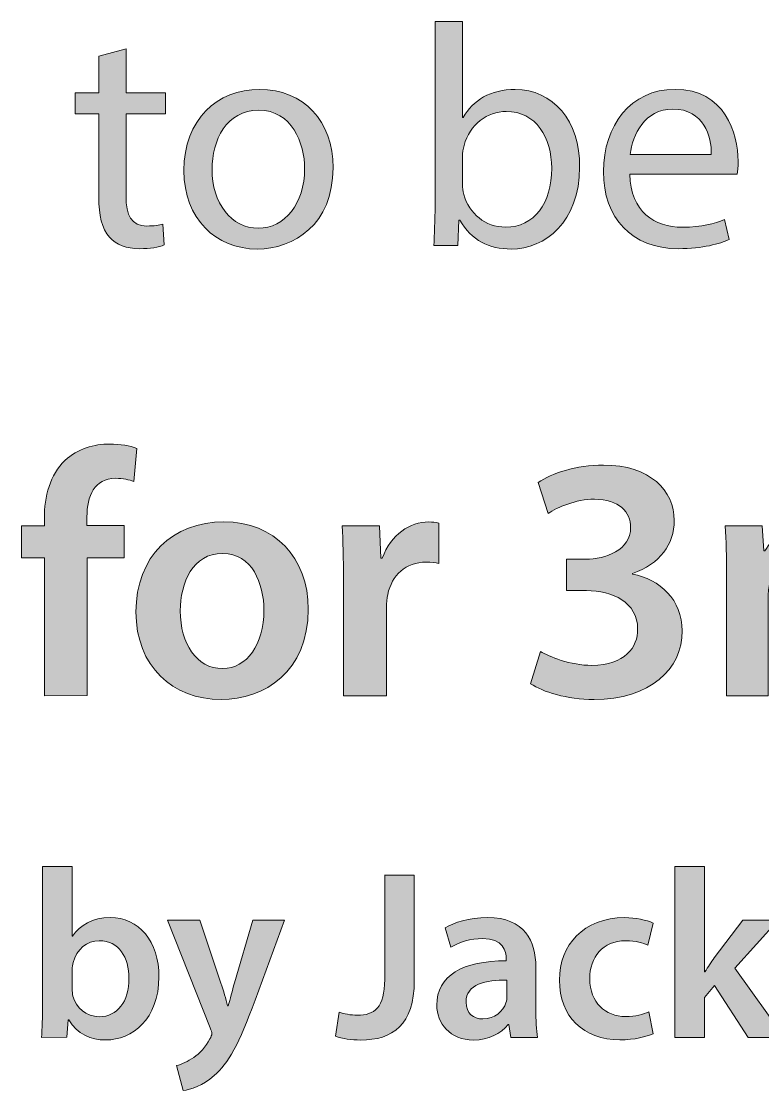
# Model space of a CAD drawing. Header units: inches. Extents: x 589 to 2016, y -1839 to -951.
# Drawn here: x 1221.35 to 1232.54, y -1617.85 to -1601.73 of the extents above; entities that cross this region are included whole.
import ezdxf

# ---------------------------------------------------------------- set-up
doc = ezdxf.new("R2010")
doc.units = ezdxf.units.IN
doc.header["$MEASUREMENT"] = 0
doc.layers.add('Layer 1', color=7, linetype='Continuous')

# ---------------------------------------------------------------- blocks, each defined once
blk = doc.blocks.new('block 73')
at = {"layer": 'Layer 1', "true_color": 0x010101}
h = blk.add_hatch(color=18, dxfattribs=at)
h.dxf.hatch_style = 2
edge = h.paths.add_edge_path()
edge.add_spline(control_points=[(1227.575, -1605.109), (1227.583, -1604.952), (1227.594, -1604.719), (1227.594, -1604.513), (1227.594, -1604.513), (1227.594, -1601.728), (1227.594, -1601.728), (1227.594, -1601.728), (1228.008, -1601.728), (1228.008, -1601.728), (1228.008, -1601.728), (1228.008, -1603.177), (1228.008, -1603.177), (1228.008, -1603.177), (1228.018, -1603.177), (1228.018, -1603.177), (1228.165, -1602.919), (1228.432, -1602.753), (1228.803, -1602.753), (1229.374, -1602.753), (1229.781, -1603.229), (1229.774, -1603.928), (1229.774, -1604.752), (1229.255, -1605.161), (1228.741, -1605.161), (1228.409, -1605.161), (1228.142, -1605.032), (1227.969, -1604.727), (1227.969, -1604.727), (1227.955, -1604.727), (1227.955, -1604.727), (1227.955, -1604.727), (1227.935, -1605.108), (1227.935, -1605.108), (1227.935, -1605.108), (1227.575, -1605.109), (1227.575, -1605.109), (1227.575, -1605.109), (1227.575, -1605.109), (1227.575, -1605.109)], knot_values=[0, 0, 0, 0, 1, 1, 1, 2, 2, 2, 3, 3, 3, 4, 4, 4, 5, 5, 5, 6, 6, 6, 7, 7, 7, 8, 8, 8, 9, 9, 9, 10, 10, 10, 11, 11, 11, 12, 12, 12, 13, 13, 13, 13], degree=3, periodic=1)
edge = h.paths.add_edge_path()
edge.add_spline(control_points=[(1228.007, -1604.185), (1228.007, -1604.237), (1228.017, -1604.289), (1228.028, -1604.338), (1228.108, -1604.628), (1228.351, -1604.83), (1228.655, -1604.83), (1229.092, -1604.83), (1229.354, -1604.472), (1229.354, -1603.943), (1229.354, -1603.48), (1229.116, -1603.086), (1228.668, -1603.086), (1228.383, -1603.086), (1228.117, -1603.282), (1228.031, -1603.6), (1228.021, -1603.649), (1228.007, -1603.705), (1228.007, -1603.77), (1228.007, -1603.77), (1228.007, -1604.185), (1228.007, -1604.185), (1228.007, -1604.185), (1228.007, -1604.185), (1228.007, -1604.185)], knot_values=[0, 0, 0, 0, 1, 1, 1, 2, 2, 2, 3, 3, 3, 4, 4, 4, 5, 5, 5, 6, 6, 6, 7, 7, 7, 8, 8, 8, 8], degree=3, periodic=1)
h = blk.add_hatch(color=18, dxfattribs=at)
h.dxf.hatch_style = 2
edge = h.paths.add_edge_path()
edge.add_spline(control_points=[(1222.931, -1602.142), (1222.931, -1602.142), (1222.931, -1602.804), (1222.931, -1602.804), (1222.931, -1602.804), (1223.529, -1602.804), (1223.529, -1602.804), (1223.529, -1602.804), (1223.529, -1603.123), (1223.529, -1603.123), (1223.529, -1603.123), (1222.931, -1603.123), (1222.931, -1603.123), (1222.931, -1603.123), (1222.931, -1604.365), (1222.931, -1604.365), (1222.931, -1604.652), (1223.011, -1604.814), (1223.245, -1604.814), (1223.355, -1604.814), (1223.435, -1604.799), (1223.488, -1604.785), (1223.488, -1604.785), (1223.507, -1605.1), (1223.507, -1605.1), (1223.426, -1605.134), (1223.297, -1605.156), (1223.136, -1605.156), (1222.939, -1605.156), (1222.783, -1605.094), (1222.683, -1604.98), (1222.564, -1604.856), (1222.521, -1604.652), (1222.521, -1604.381), (1222.521, -1604.381), (1222.521, -1603.124), (1222.521, -1603.124), (1222.521, -1603.124), (1222.164, -1603.124), (1222.164, -1603.124), (1222.164, -1603.124), (1222.164, -1602.805), (1222.164, -1602.805), (1222.164, -1602.805), (1222.521, -1602.805), (1222.521, -1602.805), (1222.521, -1602.805), (1222.521, -1602.254), (1222.521, -1602.254), (1222.521, -1602.254), (1222.931, -1602.142), (1222.931, -1602.142)], knot_values=[0, 0, 0, 0, 1, 1, 1, 2, 2, 2, 3, 3, 3, 4, 4, 4, 5, 5, 5, 6, 6, 6, 7, 7, 7, 8, 8, 8, 9, 9, 9, 10, 10, 10, 11, 11, 11, 12, 12, 12, 13, 13, 13, 14, 14, 14, 15, 15, 15, 16, 16, 16, 17, 17, 17, 17], degree=3, periodic=1)
h = blk.add_hatch(color=18, dxfattribs=at)
h.dxf.hatch_style = 2
edge = h.paths.add_edge_path()
edge.add_spline(control_points=[(1226.055, -1603.937), (1226.055, -1604.789), (1225.465, -1605.161), (1224.909, -1605.161), (1224.285, -1605.161), (1223.805, -1604.704), (1223.805, -1603.977), (1223.805, -1603.205), (1224.309, -1602.754), (1224.946, -1602.754), (1225.609, -1602.754), (1226.055, -1603.233), (1226.055, -1603.937)], knot_values=[0, 0, 0, 0, 1, 1, 1, 2, 2, 2, 3, 3, 3, 4, 4, 4, 4], degree=3, periodic=1)
edge = h.paths.add_edge_path()
edge.add_spline(control_points=[(1224.229, -1603.961), (1224.229, -1604.466), (1224.519, -1604.847), (1224.928, -1604.847), (1225.328, -1604.847), (1225.626, -1604.472), (1225.626, -1603.952), (1225.626, -1603.563), (1225.431, -1603.067), (1224.936, -1603.067), (1224.444, -1603.067), (1224.229, -1603.523), (1224.229, -1603.961)], knot_values=[0, 0, 0, 0, 1, 1, 1, 2, 2, 2, 3, 3, 3, 4, 4, 4, 4], degree=3, periodic=1)
h = blk.add_hatch(color=18, dxfattribs=at)
h.dxf.hatch_style = 2
edge = h.paths.add_edge_path()
edge.add_spline(control_points=[(1230.534, -1604.033), (1230.543, -1604.599), (1230.906, -1604.832), (1231.324, -1604.832), (1231.625, -1604.832), (1231.804, -1604.781), (1231.962, -1604.714), (1231.962, -1604.714), (1232.033, -1605.015), (1232.033, -1605.015), (1231.886, -1605.081), (1231.634, -1605.156), (1231.267, -1605.156), (1230.558, -1605.156), (1230.134, -1604.691), (1230.134, -1603.994), (1230.134, -1603.3), (1230.543, -1602.753), (1231.215, -1602.753), (1231.967, -1602.753), (1232.166, -1603.414), (1232.166, -1603.838), (1232.166, -1603.923), (1232.158, -1603.99), (1232.152, -1604.033), (1232.152, -1604.033), (1230.534, -1604.033), (1230.534, -1604.033), (1230.534, -1604.033), (1230.534, -1604.033), (1230.534, -1604.033)], knot_values=[0, 0, 0, 0, 1, 1, 1, 2, 2, 2, 3, 3, 3, 4, 4, 4, 5, 5, 5, 6, 6, 6, 7, 7, 7, 8, 8, 8, 9, 9, 9, 10, 10, 10, 10], degree=3, periodic=1)
edge = h.paths.add_edge_path()
edge.add_spline(control_points=[(1231.761, -1603.733), (1231.768, -1603.466), (1231.651, -1603.051), (1231.181, -1603.051), (1230.758, -1603.051), (1230.571, -1603.442), (1230.539, -1603.733), (1230.539, -1603.733), (1231.761, -1603.733), (1231.761, -1603.733)], knot_values=[0, 0, 0, 0, 1, 1, 1, 2, 2, 2, 3, 3, 3, 3], degree=3, periodic=1)
at = {"layer": 'Layer 1', "lineweight": 0}
for points, knots in [([(1227.575, -1605.109), (1227.583, -1604.952), (1227.594, -1604.719), (1227.594, -1604.513), (1227.594, -1604.513), (1227.594, -1601.728), (1227.594, -1601.728), (1227.594, -1601.728), (1228.008, -1601.728), (1228.008, -1601.728), (1228.008, -1601.728), (1228.008, -1603.177), (1228.008, -1603.177), (1228.008, -1603.177), (1228.018, -1603.177), (1228.018, -1603.177), (1228.165, -1602.919), (1228.432, -1602.753), (1228.803, -1602.753), (1229.374, -1602.753), (1229.781, -1603.229), (1229.774, -1603.928), (1229.774, -1604.752), (1229.255, -1605.161), (1228.741, -1605.161), (1228.409, -1605.161), (1228.142, -1605.032), (1227.969, -1604.727), (1227.969, -1604.727), (1227.955, -1604.727), (1227.955, -1604.727), (1227.955, -1604.727), (1227.935, -1605.108), (1227.935, -1605.108), (1227.935, -1605.108), (1227.575, -1605.109), (1227.575, -1605.109), (1227.575, -1605.109), (1227.575, -1605.109), (1227.575, -1605.109)], [0, 0, 0, 0, 1, 1, 1, 2, 2, 2, 3, 3, 3, 4, 4, 4, 5, 5, 5, 6, 6, 6, 7, 7, 7, 8, 8, 8, 9, 9, 9, 10, 10, 10, 11, 11, 11, 12, 12, 12, 13, 13, 13, 13]), ([(1222.931, -1602.142), (1222.931, -1602.142), (1222.931, -1602.804), (1222.931, -1602.804), (1222.931, -1602.804), (1223.529, -1602.804), (1223.529, -1602.804), (1223.529, -1602.804), (1223.529, -1603.123), (1223.529, -1603.123), (1223.529, -1603.123), (1222.931, -1603.123), (1222.931, -1603.123), (1222.931, -1603.123), (1222.931, -1604.365), (1222.931, -1604.365), (1222.931, -1604.652), (1223.011, -1604.814), (1223.245, -1604.814), (1223.355, -1604.814), (1223.435, -1604.799), (1223.488, -1604.785), (1223.488, -1604.785), (1223.507, -1605.1), (1223.507, -1605.1), (1223.426, -1605.134), (1223.297, -1605.156), (1223.136, -1605.156), (1222.939, -1605.156), (1222.783, -1605.094), (1222.683, -1604.98), (1222.564, -1604.856), (1222.521, -1604.652), (1222.521, -1604.381), (1222.521, -1604.381), (1222.521, -1603.124), (1222.521, -1603.124), (1222.521, -1603.124), (1222.164, -1603.124), (1222.164, -1603.124), (1222.164, -1603.124), (1222.164, -1602.805), (1222.164, -1602.805), (1222.164, -1602.805), (1222.521, -1602.805), (1222.521, -1602.805), (1222.521, -1602.805), (1222.521, -1602.254), (1222.521, -1602.254), (1222.521, -1602.254), (1222.931, -1602.142), (1222.931, -1602.142)], [0, 0, 0, 0, 1, 1, 1, 2, 2, 2, 3, 3, 3, 4, 4, 4, 5, 5, 5, 6, 6, 6, 7, 7, 7, 8, 8, 8, 9, 9, 9, 10, 10, 10, 11, 11, 11, 12, 12, 12, 13, 13, 13, 14, 14, 14, 15, 15, 15, 16, 16, 16, 17, 17, 17, 17]), ([(1226.055, -1603.937), (1226.055, -1604.789), (1225.465, -1605.161), (1224.909, -1605.161), (1224.285, -1605.161), (1223.805, -1604.704), (1223.805, -1603.977), (1223.805, -1603.205), (1224.309, -1602.754), (1224.946, -1602.754), (1225.609, -1602.754), (1226.055, -1603.233), (1226.055, -1603.937)], [0, 0, 0, 0, 1, 1, 1, 2, 2, 2, 3, 3, 3, 4, 4, 4, 4]), ([(1230.534, -1604.033), (1230.543, -1604.599), (1230.906, -1604.832), (1231.324, -1604.832), (1231.625, -1604.832), (1231.804, -1604.781), (1231.962, -1604.714), (1231.962, -1604.714), (1232.033, -1605.015), (1232.033, -1605.015), (1231.886, -1605.081), (1231.634, -1605.156), (1231.267, -1605.156), (1230.558, -1605.156), (1230.134, -1604.691), (1230.134, -1603.994), (1230.134, -1603.3), (1230.543, -1602.753), (1231.215, -1602.753), (1231.967, -1602.753), (1232.166, -1603.414), (1232.166, -1603.838), (1232.166, -1603.923), (1232.158, -1603.99), (1232.152, -1604.033), (1232.152, -1604.033), (1230.534, -1604.033), (1230.534, -1604.033), (1230.534, -1604.033), (1230.534, -1604.033), (1230.534, -1604.033)], [0, 0, 0, 0, 1, 1, 1, 2, 2, 2, 3, 3, 3, 4, 4, 4, 5, 5, 5, 6, 6, 6, 7, 7, 7, 8, 8, 8, 9, 9, 9, 10, 10, 10, 10]), ([(1224.229, -1603.961), (1224.229, -1604.466), (1224.519, -1604.847), (1224.928, -1604.847), (1225.328, -1604.847), (1225.626, -1604.472), (1225.626, -1603.952), (1225.626, -1603.563), (1225.431, -1603.067), (1224.936, -1603.067), (1224.444, -1603.067), (1224.229, -1603.523), (1224.229, -1603.961)], [0, 0, 0, 0, 1, 1, 1, 2, 2, 2, 3, 3, 3, 4, 4, 4, 4]), ([(1228.007, -1604.185), (1228.007, -1604.237), (1228.017, -1604.289), (1228.028, -1604.338), (1228.108, -1604.628), (1228.351, -1604.83), (1228.655, -1604.83), (1229.092, -1604.83), (1229.354, -1604.472), (1229.354, -1603.943), (1229.354, -1603.48), (1229.116, -1603.086), (1228.668, -1603.086), (1228.383, -1603.086), (1228.117, -1603.282), (1228.031, -1603.6), (1228.021, -1603.649), (1228.007, -1603.705), (1228.007, -1603.77), (1228.007, -1603.77), (1228.007, -1604.185), (1228.007, -1604.185), (1228.007, -1604.185), (1228.007, -1604.185), (1228.007, -1604.185)], [0, 0, 0, 0, 1, 1, 1, 2, 2, 2, 3, 3, 3, 4, 4, 4, 5, 5, 5, 6, 6, 6, 7, 7, 7, 8, 8, 8, 8]), ([(1231.761, -1603.733), (1231.768, -1603.466), (1231.651, -1603.051), (1231.181, -1603.051), (1230.758, -1603.051), (1230.571, -1603.442), (1230.539, -1603.733), (1230.539, -1603.733), (1231.761, -1603.733), (1231.761, -1603.733)], [0, 0, 0, 0, 1, 1, 1, 2, 2, 2, 3, 3, 3, 3])]:
    blk.add_open_spline(points, degree=3, knots=knots, dxfattribs=at)
blk = doc.blocks.new('block 74')
at = {"layer": 'Layer 1', "true_color": 0x010101}
h = blk.add_hatch(color=18, dxfattribs=at)
h.dxf.hatch_style = 2
edge = h.paths.add_edge_path()
edge.add_spline(control_points=[(1221.699, -1611.897), (1221.699, -1611.897), (1221.699, -1609.817), (1221.699, -1609.817), (1221.699, -1609.817), (1221.352, -1609.817), (1221.352, -1609.817), (1221.352, -1609.817), (1221.352, -1609.333), (1221.352, -1609.333), (1221.352, -1609.333), (1221.699, -1609.333), (1221.699, -1609.333), (1221.699, -1609.333), (1221.699, -1609.223), (1221.699, -1609.223), (1221.699, -1608.892), (1221.788, -1608.561), (1222.01, -1608.349), (1222.199, -1608.17), (1222.457, -1608.102), (1222.679, -1608.102), (1222.851, -1608.102), (1222.989, -1608.128), (1223.094, -1608.166), (1223.094, -1608.166), (1223.047, -1608.665), (1223.047, -1608.665), (1222.978, -1608.639), (1222.889, -1608.618), (1222.773, -1608.618), (1222.453, -1608.618), (1222.342, -1608.886), (1222.342, -1609.201), (1222.342, -1609.201), (1222.342, -1609.332), (1222.342, -1609.332), (1222.342, -1609.332), (1222.905, -1609.332), (1222.905, -1609.332), (1222.905, -1609.332), (1222.905, -1609.817), (1222.905, -1609.817), (1222.905, -1609.817), (1222.347, -1609.817), (1222.347, -1609.817), (1222.347, -1609.817), (1222.347, -1611.895), (1222.347, -1611.895), (1222.347, -1611.895), (1221.699, -1611.897), (1221.699, -1611.897), (1221.699, -1611.897), (1221.699, -1611.897), (1221.699, -1611.897)], knot_values=[0, 0, 0, 0, 1, 1, 1, 2, 2, 2, 3, 3, 3, 4, 4, 4, 5, 5, 5, 6, 6, 6, 7, 7, 7, 8, 8, 8, 9, 9, 9, 10, 10, 10, 11, 11, 11, 12, 12, 12, 13, 13, 13, 14, 14, 14, 15, 15, 15, 16, 16, 16, 17, 17, 17, 18, 18, 18, 18], degree=3, periodic=1)
h = blk.add_hatch(color=18, dxfattribs=at)
h.dxf.hatch_style = 2
edge = h.paths.add_edge_path()
edge.add_spline(control_points=[(1229.183, -1611.227), (1229.314, -1611.308), (1229.635, -1611.439), (1229.961, -1611.439), (1230.456, -1611.439), (1230.656, -1611.16), (1230.65, -1610.891), (1230.65, -1610.486), (1230.272, -1610.311), (1229.877, -1610.311), (1229.877, -1610.311), (1229.577, -1610.311), (1229.577, -1610.311), (1229.577, -1610.311), (1229.577, -1609.838), (1229.577, -1609.838), (1229.577, -1609.838), (1229.866, -1609.838), (1229.866, -1609.838), (1230.166, -1609.838), (1230.545, -1609.7), (1230.545, -1609.36), (1230.545, -1609.129), (1230.371, -1608.933), (1229.997, -1608.933), (1229.718, -1608.933), (1229.44, -1609.055), (1229.298, -1609.149), (1229.298, -1609.149), (1229.151, -1608.681), (1229.151, -1608.681), (1229.346, -1608.544), (1229.724, -1608.418), (1230.135, -1608.418), (1230.839, -1608.418), (1231.202, -1608.807), (1231.202, -1609.254), (1231.202, -1609.613), (1230.99, -1609.908), (1230.571, -1610.054), (1230.571, -1610.054), (1230.571, -1610.064), (1230.571, -1610.064), (1230.987, -1610.138), (1231.323, -1610.454), (1231.323, -1610.916), (1231.323, -1611.496), (1230.839, -1611.953), (1229.993, -1611.953), (1229.577, -1611.953), (1229.221, -1611.838), (1229.036, -1611.716), (1229.036, -1611.716), (1229.183, -1611.227), (1229.183, -1611.227)], knot_values=[0, 0, 0, 0, 1, 1, 1, 2, 2, 2, 3, 3, 3, 4, 4, 4, 5, 5, 5, 6, 6, 6, 7, 7, 7, 8, 8, 8, 9, 9, 9, 10, 10, 10, 11, 11, 11, 12, 12, 12, 13, 13, 13, 14, 14, 14, 15, 15, 15, 16, 16, 16, 17, 17, 17, 18, 18, 18, 18], degree=3, periodic=1)
h = blk.add_hatch(color=18, dxfattribs=at)
h.dxf.hatch_style = 2
edge = h.paths.add_edge_path()
edge.add_spline(control_points=[(1225.681, -1610.591), (1225.681, -1611.533), (1225.018, -1611.953), (1224.365, -1611.953), (1223.639, -1611.953), (1223.081, -1611.454), (1223.081, -1610.633), (1223.081, -1609.792), (1223.634, -1609.275), (1224.407, -1609.275), (1225.17, -1609.276), (1225.681, -1609.813), (1225.681, -1610.591)], knot_values=[0, 0, 0, 0, 1, 1, 1, 2, 2, 2, 3, 3, 3, 4, 4, 4, 4], degree=3, periodic=1)
edge = h.paths.add_edge_path()
edge.add_spline(control_points=[(1223.75, -1610.618), (1223.75, -1611.111), (1223.993, -1611.486), (1224.388, -1611.486), (1224.756, -1611.486), (1225.012, -1611.123), (1225.012, -1610.608), (1225.012, -1610.208), (1224.833, -1609.75), (1224.391, -1609.75), (1223.934, -1609.75), (1223.75, -1610.192), (1223.75, -1610.618)], knot_values=[0, 0, 0, 0, 1, 1, 1, 2, 2, 2, 3, 3, 3, 4, 4, 4, 4], degree=3, periodic=1)
h = blk.add_hatch(color=18, dxfattribs=at)
h.dxf.hatch_style = 2
edge = h.paths.add_edge_path()
edge.add_spline(control_points=[(1226.212, -1610.16), (1226.212, -1609.813), (1226.206, -1609.565), (1226.191, -1609.333), (1226.191, -1609.333), (1226.754, -1609.333), (1226.754, -1609.333), (1226.754, -1609.333), (1226.776, -1609.824), (1226.776, -1609.824), (1226.776, -1609.824), (1226.798, -1609.824), (1226.798, -1609.824), (1226.923, -1609.461), (1227.224, -1609.276), (1227.496, -1609.276), (1227.561, -1609.276), (1227.595, -1609.283), (1227.65, -1609.292), (1227.65, -1609.292), (1227.65, -1609.902), (1227.65, -1609.902), (1227.597, -1609.892), (1227.54, -1609.881), (1227.461, -1609.881), (1227.15, -1609.881), (1226.94, -1610.079), (1226.88, -1610.37), (1226.872, -1610.428), (1226.859, -1610.495), (1226.859, -1610.569), (1226.859, -1610.569), (1226.859, -1611.896), (1226.859, -1611.896), (1226.859, -1611.896), (1226.212, -1611.896), (1226.212, -1611.896), (1226.212, -1611.896), (1226.212, -1610.16), (1226.212, -1610.16)], knot_values=[0, 0, 0, 0, 1, 1, 1, 2, 2, 2, 3, 3, 3, 4, 4, 4, 5, 5, 5, 6, 6, 6, 7, 7, 7, 8, 8, 8, 9, 9, 9, 10, 10, 10, 11, 11, 11, 12, 12, 12, 13, 13, 13, 13], degree=3, periodic=1)
h = blk.add_hatch(color=18, dxfattribs=at)
h.dxf.hatch_style = 2
edge = h.paths.add_edge_path()
edge.add_spline(control_points=[(1231.991, -1610.096), (1231.991, -1609.801), (1231.986, -1609.555), (1231.97, -1609.334), (1231.97, -1609.334), (1232.527, -1609.334), (1232.527, -1609.334), (1232.527, -1609.334), (1232.552, -1609.712), (1232.552, -1609.712), (1232.552, -1609.712), (1232.569, -1609.712), (1232.569, -1609.712), (1232.694, -1609.513), (1232.927, -1609.276), (1233.357, -1609.276), (1233.693, -1609.276), (1233.956, -1609.465), (1234.067, -1609.75), (1234.067, -1609.75), (1234.078, -1609.75), (1234.078, -1609.75), (1234.167, -1609.609), (1234.273, -1609.503), (1234.394, -1609.43), (1234.535, -1609.33), (1234.698, -1609.276), (1234.909, -1609.276), (1235.336, -1609.276), (1235.767, -1609.564), (1235.767, -1610.386), (1235.767, -1610.386), (1235.767, -1611.896), (1235.767, -1611.896), (1235.767, -1611.896), (1235.136, -1611.896), (1235.136, -1611.896), (1235.136, -1611.896), (1235.136, -1610.479), (1235.136, -1610.479), (1235.136, -1610.053), (1234.989, -1609.8), (1234.678, -1609.8), (1234.457, -1609.8), (1234.294, -1609.958), (1234.226, -1610.143), (1234.21, -1610.207), (1234.194, -1610.284), (1234.194, -1610.358), (1234.194, -1610.358), (1234.194, -1611.894), (1234.194, -1611.894), (1234.194, -1611.894), (1233.563, -1611.894), (1233.563, -1611.894), (1233.563, -1611.894), (1233.563, -1610.411), (1233.563, -1610.411), (1233.563, -1610.051), (1233.423, -1609.801), (1233.121, -1609.801), (1232.879, -1609.801), (1232.717, -1609.99), (1232.658, -1610.169), (1232.632, -1610.234), (1232.621, -1610.308), (1232.621, -1610.382), (1232.621, -1610.382), (1232.621, -1611.897), (1232.621, -1611.897), (1232.621, -1611.897), (1231.99, -1611.897), (1231.99, -1611.897), (1231.99, -1611.897), (1231.991, -1610.096), (1231.991, -1610.096), (1231.991, -1610.096), (1231.991, -1610.096), (1231.991, -1610.096)], knot_values=[0, 0, 0, 0, 1, 1, 1, 2, 2, 2, 3, 3, 3, 4, 4, 4, 5, 5, 5, 6, 6, 6, 7, 7, 7, 8, 8, 8, 9, 9, 9, 10, 10, 10, 11, 11, 11, 12, 12, 12, 13, 13, 13, 14, 14, 14, 15, 15, 15, 16, 16, 16, 17, 17, 17, 18, 18, 18, 19, 19, 19, 20, 20, 20, 21, 21, 21, 22, 22, 22, 23, 23, 23, 24, 24, 24, 25, 25, 25, 26, 26, 26, 26], degree=3, periodic=1)
at = {"layer": 'Layer 1', "lineweight": 0}
for points, knots in [([(1221.699, -1611.897), (1221.699, -1611.897), (1221.699, -1609.817), (1221.699, -1609.817), (1221.699, -1609.817), (1221.352, -1609.817), (1221.352, -1609.817), (1221.352, -1609.817), (1221.352, -1609.333), (1221.352, -1609.333), (1221.352, -1609.333), (1221.699, -1609.333), (1221.699, -1609.333), (1221.699, -1609.333), (1221.699, -1609.223), (1221.699, -1609.223), (1221.699, -1608.892), (1221.788, -1608.561), (1222.01, -1608.349), (1222.199, -1608.17), (1222.457, -1608.102), (1222.679, -1608.102), (1222.851, -1608.102), (1222.989, -1608.128), (1223.094, -1608.166), (1223.094, -1608.166), (1223.047, -1608.665), (1223.047, -1608.665), (1222.978, -1608.639), (1222.889, -1608.618), (1222.773, -1608.618), (1222.453, -1608.618), (1222.342, -1608.886), (1222.342, -1609.201), (1222.342, -1609.201), (1222.342, -1609.332), (1222.342, -1609.332), (1222.342, -1609.332), (1222.905, -1609.332), (1222.905, -1609.332), (1222.905, -1609.332), (1222.905, -1609.817), (1222.905, -1609.817), (1222.905, -1609.817), (1222.347, -1609.817), (1222.347, -1609.817), (1222.347, -1609.817), (1222.347, -1611.895), (1222.347, -1611.895), (1222.347, -1611.895), (1221.699, -1611.897), (1221.699, -1611.897), (1221.699, -1611.897), (1221.699, -1611.897), (1221.699, -1611.897)], [0, 0, 0, 0, 1, 1, 1, 2, 2, 2, 3, 3, 3, 4, 4, 4, 5, 5, 5, 6, 6, 6, 7, 7, 7, 8, 8, 8, 9, 9, 9, 10, 10, 10, 11, 11, 11, 12, 12, 12, 13, 13, 13, 14, 14, 14, 15, 15, 15, 16, 16, 16, 17, 17, 17, 18, 18, 18, 18]), ([(1229.183, -1611.227), (1229.314, -1611.308), (1229.635, -1611.439), (1229.961, -1611.439), (1230.456, -1611.439), (1230.656, -1611.16), (1230.65, -1610.891), (1230.65, -1610.486), (1230.272, -1610.311), (1229.877, -1610.311), (1229.877, -1610.311), (1229.577, -1610.311), (1229.577, -1610.311), (1229.577, -1610.311), (1229.577, -1609.838), (1229.577, -1609.838), (1229.577, -1609.838), (1229.866, -1609.838), (1229.866, -1609.838), (1230.166, -1609.838), (1230.545, -1609.7), (1230.545, -1609.36), (1230.545, -1609.129), (1230.371, -1608.933), (1229.997, -1608.933), (1229.718, -1608.933), (1229.44, -1609.055), (1229.298, -1609.149), (1229.298, -1609.149), (1229.151, -1608.681), (1229.151, -1608.681), (1229.346, -1608.544), (1229.724, -1608.418), (1230.135, -1608.418), (1230.839, -1608.418), (1231.202, -1608.807), (1231.202, -1609.254), (1231.202, -1609.613), (1230.99, -1609.908), (1230.571, -1610.054), (1230.571, -1610.054), (1230.571, -1610.064), (1230.571, -1610.064), (1230.987, -1610.138), (1231.323, -1610.454), (1231.323, -1610.916), (1231.323, -1611.496), (1230.839, -1611.953), (1229.993, -1611.953), (1229.577, -1611.953), (1229.221, -1611.838), (1229.036, -1611.716), (1229.036, -1611.716), (1229.183, -1611.227), (1229.183, -1611.227)], [0, 0, 0, 0, 1, 1, 1, 2, 2, 2, 3, 3, 3, 4, 4, 4, 5, 5, 5, 6, 6, 6, 7, 7, 7, 8, 8, 8, 9, 9, 9, 10, 10, 10, 11, 11, 11, 12, 12, 12, 13, 13, 13, 14, 14, 14, 15, 15, 15, 16, 16, 16, 17, 17, 17, 18, 18, 18, 18]), ([(1225.681, -1610.591), (1225.681, -1611.533), (1225.018, -1611.953), (1224.365, -1611.953), (1223.639, -1611.953), (1223.081, -1611.454), (1223.081, -1610.633), (1223.081, -1609.792), (1223.634, -1609.275), (1224.407, -1609.275), (1225.17, -1609.276), (1225.681, -1609.813), (1225.681, -1610.591)], [0, 0, 0, 0, 1, 1, 1, 2, 2, 2, 3, 3, 3, 4, 4, 4, 4]), ([(1226.212, -1610.16), (1226.212, -1609.813), (1226.206, -1609.565), (1226.191, -1609.333), (1226.191, -1609.333), (1226.754, -1609.333), (1226.754, -1609.333), (1226.754, -1609.333), (1226.776, -1609.824), (1226.776, -1609.824), (1226.776, -1609.824), (1226.798, -1609.824), (1226.798, -1609.824), (1226.923, -1609.461), (1227.224, -1609.276), (1227.496, -1609.276), (1227.561, -1609.276), (1227.595, -1609.283), (1227.65, -1609.292), (1227.65, -1609.292), (1227.65, -1609.902), (1227.65, -1609.902), (1227.597, -1609.892), (1227.54, -1609.881), (1227.461, -1609.881), (1227.15, -1609.881), (1226.94, -1610.079), (1226.88, -1610.37), (1226.872, -1610.428), (1226.859, -1610.495), (1226.859, -1610.569), (1226.859, -1610.569), (1226.859, -1611.896), (1226.859, -1611.896), (1226.859, -1611.896), (1226.212, -1611.896), (1226.212, -1611.896), (1226.212, -1611.896), (1226.212, -1610.16), (1226.212, -1610.16)], [0, 0, 0, 0, 1, 1, 1, 2, 2, 2, 3, 3, 3, 4, 4, 4, 5, 5, 5, 6, 6, 6, 7, 7, 7, 8, 8, 8, 9, 9, 9, 10, 10, 10, 11, 11, 11, 12, 12, 12, 13, 13, 13, 13]), ([(1231.991, -1610.096), (1231.991, -1609.801), (1231.986, -1609.555), (1231.97, -1609.334), (1231.97, -1609.334), (1232.527, -1609.334), (1232.527, -1609.334), (1232.527, -1609.334), (1232.552, -1609.712), (1232.552, -1609.712), (1232.552, -1609.712), (1232.569, -1609.712), (1232.569, -1609.712), (1232.694, -1609.513), (1232.927, -1609.276), (1233.357, -1609.276), (1233.693, -1609.276), (1233.956, -1609.465), (1234.067, -1609.75), (1234.067, -1609.75), (1234.078, -1609.75), (1234.078, -1609.75), (1234.167, -1609.609), (1234.273, -1609.503), (1234.394, -1609.43), (1234.535, -1609.33), (1234.698, -1609.276), (1234.909, -1609.276), (1235.336, -1609.276), (1235.767, -1609.564), (1235.767, -1610.386), (1235.767, -1610.386), (1235.767, -1611.896), (1235.767, -1611.896), (1235.767, -1611.896), (1235.136, -1611.896), (1235.136, -1611.896), (1235.136, -1611.896), (1235.136, -1610.479), (1235.136, -1610.479), (1235.136, -1610.053), (1234.989, -1609.8), (1234.678, -1609.8), (1234.457, -1609.8), (1234.294, -1609.958), (1234.226, -1610.143), (1234.21, -1610.207), (1234.194, -1610.284), (1234.194, -1610.358), (1234.194, -1610.358), (1234.194, -1611.894), (1234.194, -1611.894), (1234.194, -1611.894), (1233.563, -1611.894), (1233.563, -1611.894), (1233.563, -1611.894), (1233.563, -1610.411), (1233.563, -1610.411), (1233.563, -1610.051), (1233.423, -1609.801), (1233.121, -1609.801), (1232.879, -1609.801), (1232.717, -1609.99), (1232.658, -1610.169), (1232.632, -1610.234), (1232.621, -1610.308), (1232.621, -1610.382), (1232.621, -1610.382), (1232.621, -1611.897), (1232.621, -1611.897), (1232.621, -1611.897), (1231.99, -1611.897), (1231.99, -1611.897), (1231.99, -1611.897), (1231.991, -1610.096), (1231.991, -1610.096), (1231.991, -1610.096), (1231.991, -1610.096), (1231.991, -1610.096)], [0, 0, 0, 0, 1, 1, 1, 2, 2, 2, 3, 3, 3, 4, 4, 4, 5, 5, 5, 6, 6, 6, 7, 7, 7, 8, 8, 8, 9, 9, 9, 10, 10, 10, 11, 11, 11, 12, 12, 12, 13, 13, 13, 14, 14, 14, 15, 15, 15, 16, 16, 16, 17, 17, 17, 18, 18, 18, 19, 19, 19, 20, 20, 20, 21, 21, 21, 22, 22, 22, 23, 23, 23, 24, 24, 24, 25, 25, 25, 26, 26, 26, 26]), ([(1223.75, -1610.618), (1223.75, -1611.111), (1223.993, -1611.486), (1224.388, -1611.486), (1224.756, -1611.486), (1225.012, -1611.123), (1225.012, -1610.608), (1225.012, -1610.208), (1224.833, -1609.75), (1224.391, -1609.75), (1223.934, -1609.75), (1223.75, -1610.192), (1223.75, -1610.618)], [0, 0, 0, 0, 1, 1, 1, 2, 2, 2, 3, 3, 3, 4, 4, 4, 4])]:
    blk.add_open_spline(points, degree=3, knots=knots, dxfattribs=at)
blk = doc.blocks.new('block 75')
at = {"layer": 'Layer 1', "true_color": 0x010101}
h = blk.add_hatch(color=18, dxfattribs=at)
h.dxf.hatch_style = 2
edge = h.paths.add_edge_path()
edge.add_spline(control_points=[(1221.657, -1617.048), (1221.665, -1616.929), (1221.672, -1616.732), (1221.672, -1616.551), (1221.672, -1616.551), (1221.672, -1614.472), (1221.672, -1614.472), (1221.672, -1614.472), (1222.119, -1614.472), (1222.119, -1614.472), (1222.119, -1614.472), (1222.119, -1615.524), (1222.119, -1615.524), (1222.119, -1615.524), (1222.126, -1615.524), (1222.126, -1615.524), (1222.235, -1615.354), (1222.427, -1615.241), (1222.692, -1615.241), (1223.123, -1615.241), (1223.432, -1615.601), (1223.427, -1616.137), (1223.427, -1616.772), (1223.025, -1617.087), (1222.626, -1617.087), (1222.398, -1617.087), (1222.195, -1617.001), (1222.068, -1616.783), (1222.068, -1616.783), (1222.06, -1616.783), (1222.06, -1616.783), (1222.06, -1616.783), (1222.038, -1617.047), (1222.038, -1617.047), (1222.038, -1617.047), (1221.657, -1617.048), (1221.657, -1617.048), (1221.657, -1617.048), (1221.657, -1617.048), (1221.657, -1617.048)], knot_values=[0, 0, 0, 0, 1, 1, 1, 2, 2, 2, 3, 3, 3, 4, 4, 4, 5, 5, 5, 6, 6, 6, 7, 7, 7, 8, 8, 8, 9, 9, 9, 10, 10, 10, 11, 11, 11, 12, 12, 12, 13, 13, 13, 13], degree=3, periodic=1)
edge = h.paths.add_edge_path()
edge.add_spline(control_points=[(1222.119, -1616.319), (1222.119, -1616.355), (1222.123, -1616.391), (1222.129, -1616.425), (1222.176, -1616.603), (1222.332, -1616.736), (1222.525, -1616.736), (1222.804, -1616.736), (1222.975, -1616.511), (1222.975, -1616.156), (1222.975, -1615.844), (1222.826, -1615.59), (1222.528, -1615.59), (1222.347, -1615.59), (1222.183, -1615.72), (1222.133, -1615.917), (1222.126, -1615.95), (1222.118, -1615.99), (1222.118, -1616.033), (1222.118, -1616.033), (1222.118, -1616.32), (1222.118, -1616.32), (1222.118, -1616.32), (1222.119, -1616.32), (1222.119, -1616.32), (1222.119, -1616.32), (1222.119, -1616.319), (1222.119, -1616.319)], knot_values=[0, 0, 0, 0, 1, 1, 1, 2, 2, 2, 3, 3, 3, 4, 4, 4, 5, 5, 5, 6, 6, 6, 7, 7, 7, 8, 8, 8, 9, 9, 9, 9], degree=3, periodic=1)
h = blk.add_hatch(color=18, dxfattribs=at)
h.dxf.hatch_style = 2
edge = h.paths.add_edge_path()
edge.add_spline(control_points=[(1231.659, -1616.058), (1231.659, -1616.058), (1231.666, -1616.058), (1231.666, -1616.058), (1231.71, -1615.99), (1231.761, -1615.912), (1231.807, -1615.85), (1231.807, -1615.85), (1232.236, -1615.281), (1232.236, -1615.281), (1232.236, -1615.281), (1232.772, -1615.281), (1232.772, -1615.281), (1232.772, -1615.281), (1232.118, -1616.003), (1232.118, -1616.003), (1232.118, -1616.003), (1232.866, -1617.048), (1232.866, -1617.048), (1232.866, -1617.048), (1232.318, -1617.048), (1232.318, -1617.048), (1232.318, -1617.048), (1231.81, -1616.268), (1231.81, -1616.268), (1231.81, -1616.268), (1231.657, -1616.445), (1231.657, -1616.445), (1231.657, -1616.445), (1231.657, -1617.048), (1231.657, -1617.048), (1231.657, -1617.048), (1231.211, -1617.048), (1231.211, -1617.048), (1231.211, -1617.048), (1231.211, -1614.472), (1231.211, -1614.472), (1231.211, -1614.472), (1231.657, -1614.472), (1231.657, -1614.472), (1231.657, -1614.472), (1231.659, -1616.058), (1231.659, -1616.058), (1231.659, -1616.058), (1231.659, -1616.058), (1231.659, -1616.058)], knot_values=[0, 0, 0, 0, 1, 1, 1, 2, 2, 2, 3, 3, 3, 4, 4, 4, 5, 5, 5, 6, 6, 6, 7, 7, 7, 8, 8, 8, 9, 9, 9, 10, 10, 10, 11, 11, 11, 12, 12, 12, 13, 13, 13, 14, 14, 14, 15, 15, 15, 15], degree=3, periodic=1)
h = blk.add_hatch(color=18, dxfattribs=at)
h.dxf.hatch_style = 2
edge = h.paths.add_edge_path()
edge.add_spline(control_points=[(1226.833, -1614.603), (1226.833, -1614.603), (1227.281, -1614.603), (1227.281, -1614.603), (1227.281, -1614.603), (1227.281, -1616.189), (1227.281, -1616.189), (1227.281, -1616.863), (1226.953, -1617.088), (1226.468, -1617.088), (1226.344, -1617.088), (1226.189, -1617.066), (1226.093, -1617.031), (1226.093, -1617.031), (1226.149, -1616.67), (1226.149, -1616.67), (1226.221, -1616.692), (1226.318, -1616.714), (1226.424, -1616.714), (1226.678, -1616.714), (1226.834, -1616.599), (1226.834, -1616.174), (1226.834, -1616.174), (1226.834, -1614.603), (1226.834, -1614.603), (1226.834, -1614.603), (1226.833, -1614.603), (1226.833, -1614.603), (1226.833, -1614.603), (1226.833, -1614.603), (1226.833, -1614.603)], knot_values=[0, 0, 0, 0, 1, 1, 1, 2, 2, 2, 3, 3, 3, 4, 4, 4, 5, 5, 5, 6, 6, 6, 7, 7, 7, 8, 8, 8, 9, 9, 9, 10, 10, 10, 10], degree=3, periodic=1)
h = blk.add_hatch(color=18, dxfattribs=at)
h.dxf.hatch_style = 2
edge = h.paths.add_edge_path()
edge.add_spline(control_points=[(1224.045, -1615.282), (1224.045, -1615.282), (1224.364, -1616.229), (1224.364, -1616.229), (1224.401, -1616.338), (1224.437, -1616.472), (1224.462, -1616.574), (1224.462, -1616.574), (1224.473, -1616.574), (1224.473, -1616.574), (1224.501, -1616.473), (1224.535, -1616.342), (1224.567, -1616.226), (1224.567, -1616.226), (1224.843, -1615.283), (1224.843, -1615.283), (1224.843, -1615.283), (1225.322, -1615.283), (1225.322, -1615.283), (1225.322, -1615.283), (1224.879, -1616.487), (1224.879, -1616.487), (1224.637, -1617.147), (1224.473, -1617.441), (1224.263, -1617.623), (1224.089, -1617.778), (1223.907, -1617.836), (1223.795, -1617.851), (1223.795, -1617.851), (1223.694, -1617.473), (1223.694, -1617.473), (1223.77, -1617.454), (1223.863, -1617.415), (1223.954, -1617.35), (1224.037, -1617.295), (1224.136, -1617.19), (1224.197, -1617.071), (1224.215, -1617.037), (1224.226, -1617.013), (1224.226, -1616.99), (1224.226, -1616.972), (1224.221, -1616.947), (1224.2, -1616.903), (1224.2, -1616.903), (1223.555, -1615.282), (1223.555, -1615.282), (1223.555, -1615.282), (1224.045, -1615.282), (1224.045, -1615.282), (1224.045, -1615.282), (1224.045, -1615.282), (1224.045, -1615.282)], knot_values=[0, 0, 0, 0, 1, 1, 1, 2, 2, 2, 3, 3, 3, 4, 4, 4, 5, 5, 5, 6, 6, 6, 7, 7, 7, 8, 8, 8, 9, 9, 9, 10, 10, 10, 11, 11, 11, 12, 12, 12, 13, 13, 13, 14, 14, 14, 15, 15, 15, 16, 16, 16, 17, 17, 17, 17], degree=3, periodic=1)
h = blk.add_hatch(color=18, dxfattribs=at)
h.dxf.hatch_style = 2
edge = h.paths.add_edge_path()
edge.add_spline(control_points=[(1228.736, -1617.048), (1228.736, -1617.048), (1228.707, -1616.852), (1228.707, -1616.852), (1228.707, -1616.852), (1228.696, -1616.852), (1228.696, -1616.852), (1228.586, -1616.989), (1228.402, -1617.088), (1228.174, -1617.088), (1227.818, -1617.088), (1227.619, -1616.83), (1227.619, -1616.562), (1227.619, -1616.116), (1228.014, -1615.891), (1228.668, -1615.894), (1228.668, -1615.894), (1228.668, -1615.866), (1228.668, -1615.866), (1228.668, -1615.749), (1228.621, -1615.557), (1228.309, -1615.557), (1228.135, -1615.557), (1227.953, -1615.611), (1227.833, -1615.688), (1227.833, -1615.688), (1227.746, -1615.398), (1227.746, -1615.398), (1227.877, -1615.317), (1228.106, -1615.241), (1228.385, -1615.241), (1228.951, -1615.241), (1229.114, -1615.601), (1229.114, -1615.985), (1229.114, -1615.985), (1229.114, -1616.623), (1229.114, -1616.623), (1229.114, -1616.783), (1229.121, -1616.94), (1229.139, -1617.048), (1229.139, -1617.048), (1228.736, -1617.048), (1228.736, -1617.048), (1228.736, -1617.048), (1228.736, -1617.048), (1228.736, -1617.048)], knot_values=[0, 0, 0, 0, 1, 1, 1, 2, 2, 2, 3, 3, 3, 4, 4, 4, 5, 5, 5, 6, 6, 6, 7, 7, 7, 8, 8, 8, 9, 9, 9, 10, 10, 10, 11, 11, 11, 12, 12, 12, 13, 13, 13, 14, 14, 14, 15, 15, 15, 15], degree=3, periodic=1)
edge = h.paths.add_edge_path()
edge.add_spline(control_points=[(1228.678, -1616.185), (1228.361, -1616.178), (1228.061, -1616.247), (1228.061, -1616.515), (1228.061, -1616.69), (1228.174, -1616.77), (1228.315, -1616.77), (1228.493, -1616.77), (1228.624, -1616.653), (1228.664, -1616.527), (1228.675, -1616.493), (1228.679, -1616.458), (1228.679, -1616.428), (1228.679, -1616.428), (1228.678, -1616.185), (1228.678, -1616.185), (1228.678, -1616.185), (1228.678, -1616.185), (1228.678, -1616.185)], knot_values=[0, 0, 0, 0, 1, 1, 1, 2, 2, 2, 3, 3, 3, 4, 4, 4, 5, 5, 5, 6, 6, 6, 6], degree=3, periodic=1)
h = blk.add_hatch(color=18, dxfattribs=at)
h.dxf.hatch_style = 2
edge = h.paths.add_edge_path()
edge.add_spline(control_points=[(1230.882, -1616.994), (1230.787, -1617.038), (1230.604, -1617.085), (1230.382, -1617.085), (1229.83, -1617.085), (1229.471, -1616.734), (1229.471, -1616.185), (1229.471, -1615.655), (1229.833, -1615.242), (1230.455, -1615.242), (1230.618, -1615.242), (1230.785, -1615.278), (1230.886, -1615.325), (1230.886, -1615.325), (1230.806, -1615.659), (1230.806, -1615.659), (1230.733, -1615.626), (1230.628, -1615.59), (1230.468, -1615.59), (1230.127, -1615.59), (1229.925, -1615.84), (1229.928, -1616.163), (1229.928, -1616.526), (1230.163, -1616.733), (1230.468, -1616.733), (1230.624, -1616.733), (1230.733, -1616.7), (1230.819, -1616.664), (1230.819, -1616.664), (1230.882, -1616.994), (1230.882, -1616.994)], knot_values=[0, 0, 0, 0, 1, 1, 1, 2, 2, 2, 3, 3, 3, 4, 4, 4, 5, 5, 5, 6, 6, 6, 7, 7, 7, 8, 8, 8, 9, 9, 9, 10, 10, 10, 10], degree=3, periodic=1)
at = {"layer": 'Layer 1', "lineweight": 0}
for points, knots in [([(1221.657, -1617.048), (1221.665, -1616.929), (1221.672, -1616.732), (1221.672, -1616.551), (1221.672, -1616.551), (1221.672, -1614.472), (1221.672, -1614.472), (1221.672, -1614.472), (1222.119, -1614.472), (1222.119, -1614.472), (1222.119, -1614.472), (1222.119, -1615.524), (1222.119, -1615.524), (1222.119, -1615.524), (1222.126, -1615.524), (1222.126, -1615.524), (1222.235, -1615.354), (1222.427, -1615.241), (1222.692, -1615.241), (1223.123, -1615.241), (1223.432, -1615.601), (1223.427, -1616.137), (1223.427, -1616.772), (1223.025, -1617.087), (1222.626, -1617.087), (1222.398, -1617.087), (1222.195, -1617.001), (1222.068, -1616.783), (1222.068, -1616.783), (1222.06, -1616.783), (1222.06, -1616.783), (1222.06, -1616.783), (1222.038, -1617.047), (1222.038, -1617.047), (1222.038, -1617.047), (1221.657, -1617.048), (1221.657, -1617.048), (1221.657, -1617.048), (1221.657, -1617.048), (1221.657, -1617.048)], [0, 0, 0, 0, 1, 1, 1, 2, 2, 2, 3, 3, 3, 4, 4, 4, 5, 5, 5, 6, 6, 6, 7, 7, 7, 8, 8, 8, 9, 9, 9, 10, 10, 10, 11, 11, 11, 12, 12, 12, 13, 13, 13, 13]), ([(1231.659, -1616.058), (1231.659, -1616.058), (1231.666, -1616.058), (1231.666, -1616.058), (1231.71, -1615.99), (1231.761, -1615.912), (1231.807, -1615.85), (1231.807, -1615.85), (1232.236, -1615.281), (1232.236, -1615.281), (1232.236, -1615.281), (1232.772, -1615.281), (1232.772, -1615.281), (1232.772, -1615.281), (1232.118, -1616.003), (1232.118, -1616.003), (1232.118, -1616.003), (1232.866, -1617.048), (1232.866, -1617.048), (1232.866, -1617.048), (1232.318, -1617.048), (1232.318, -1617.048), (1232.318, -1617.048), (1231.81, -1616.268), (1231.81, -1616.268), (1231.81, -1616.268), (1231.657, -1616.445), (1231.657, -1616.445), (1231.657, -1616.445), (1231.657, -1617.048), (1231.657, -1617.048), (1231.657, -1617.048), (1231.211, -1617.048), (1231.211, -1617.048), (1231.211, -1617.048), (1231.211, -1614.472), (1231.211, -1614.472), (1231.211, -1614.472), (1231.657, -1614.472), (1231.657, -1614.472), (1231.657, -1614.472), (1231.659, -1616.058), (1231.659, -1616.058), (1231.659, -1616.058), (1231.659, -1616.058), (1231.659, -1616.058)], [0, 0, 0, 0, 1, 1, 1, 2, 2, 2, 3, 3, 3, 4, 4, 4, 5, 5, 5, 6, 6, 6, 7, 7, 7, 8, 8, 8, 9, 9, 9, 10, 10, 10, 11, 11, 11, 12, 12, 12, 13, 13, 13, 14, 14, 14, 15, 15, 15, 15]), ([(1226.833, -1614.603), (1226.833, -1614.603), (1227.281, -1614.603), (1227.281, -1614.603), (1227.281, -1614.603), (1227.281, -1616.189), (1227.281, -1616.189), (1227.281, -1616.863), (1226.953, -1617.088), (1226.468, -1617.088), (1226.344, -1617.088), (1226.189, -1617.066), (1226.093, -1617.031), (1226.093, -1617.031), (1226.149, -1616.67), (1226.149, -1616.67), (1226.221, -1616.692), (1226.318, -1616.714), (1226.424, -1616.714), (1226.678, -1616.714), (1226.834, -1616.599), (1226.834, -1616.174), (1226.834, -1616.174), (1226.834, -1614.603), (1226.834, -1614.603), (1226.834, -1614.603), (1226.833, -1614.603), (1226.833, -1614.603), (1226.833, -1614.603), (1226.833, -1614.603), (1226.833, -1614.603)], [0, 0, 0, 0, 1, 1, 1, 2, 2, 2, 3, 3, 3, 4, 4, 4, 5, 5, 5, 6, 6, 6, 7, 7, 7, 8, 8, 8, 9, 9, 9, 10, 10, 10, 10]), ([(1224.045, -1615.282), (1224.045, -1615.282), (1224.364, -1616.229), (1224.364, -1616.229), (1224.401, -1616.338), (1224.437, -1616.472), (1224.462, -1616.574), (1224.462, -1616.574), (1224.473, -1616.574), (1224.473, -1616.574), (1224.501, -1616.473), (1224.535, -1616.342), (1224.567, -1616.226), (1224.567, -1616.226), (1224.843, -1615.283), (1224.843, -1615.283), (1224.843, -1615.283), (1225.322, -1615.283), (1225.322, -1615.283), (1225.322, -1615.283), (1224.879, -1616.487), (1224.879, -1616.487), (1224.637, -1617.147), (1224.473, -1617.441), (1224.263, -1617.623), (1224.089, -1617.778), (1223.907, -1617.836), (1223.795, -1617.851), (1223.795, -1617.851), (1223.694, -1617.473), (1223.694, -1617.473), (1223.77, -1617.454), (1223.863, -1617.415), (1223.954, -1617.35), (1224.037, -1617.295), (1224.136, -1617.19), (1224.197, -1617.071), (1224.215, -1617.037), (1224.226, -1617.013), (1224.226, -1616.99), (1224.226, -1616.972), (1224.221, -1616.947), (1224.2, -1616.903), (1224.2, -1616.903), (1223.555, -1615.282), (1223.555, -1615.282), (1223.555, -1615.282), (1224.045, -1615.282), (1224.045, -1615.282), (1224.045, -1615.282), (1224.045, -1615.282), (1224.045, -1615.282)], [0, 0, 0, 0, 1, 1, 1, 2, 2, 2, 3, 3, 3, 4, 4, 4, 5, 5, 5, 6, 6, 6, 7, 7, 7, 8, 8, 8, 9, 9, 9, 10, 10, 10, 11, 11, 11, 12, 12, 12, 13, 13, 13, 14, 14, 14, 15, 15, 15, 16, 16, 16, 17, 17, 17, 17]), ([(1228.736, -1617.048), (1228.736, -1617.048), (1228.707, -1616.852), (1228.707, -1616.852), (1228.707, -1616.852), (1228.696, -1616.852), (1228.696, -1616.852), (1228.586, -1616.989), (1228.402, -1617.088), (1228.174, -1617.088), (1227.818, -1617.088), (1227.619, -1616.83), (1227.619, -1616.562), (1227.619, -1616.116), (1228.014, -1615.891), (1228.668, -1615.894), (1228.668, -1615.894), (1228.668, -1615.866), (1228.668, -1615.866), (1228.668, -1615.749), (1228.621, -1615.557), (1228.309, -1615.557), (1228.135, -1615.557), (1227.953, -1615.611), (1227.833, -1615.688), (1227.833, -1615.688), (1227.746, -1615.398), (1227.746, -1615.398), (1227.877, -1615.317), (1228.106, -1615.241), (1228.385, -1615.241), (1228.951, -1615.241), (1229.114, -1615.601), (1229.114, -1615.985), (1229.114, -1615.985), (1229.114, -1616.623), (1229.114, -1616.623), (1229.114, -1616.783), (1229.121, -1616.94), (1229.139, -1617.048), (1229.139, -1617.048), (1228.736, -1617.048), (1228.736, -1617.048), (1228.736, -1617.048), (1228.736, -1617.048), (1228.736, -1617.048)], [0, 0, 0, 0, 1, 1, 1, 2, 2, 2, 3, 3, 3, 4, 4, 4, 5, 5, 5, 6, 6, 6, 7, 7, 7, 8, 8, 8, 9, 9, 9, 10, 10, 10, 11, 11, 11, 12, 12, 12, 13, 13, 13, 14, 14, 14, 15, 15, 15, 15]), ([(1230.882, -1616.994), (1230.787, -1617.038), (1230.604, -1617.085), (1230.382, -1617.085), (1229.83, -1617.085), (1229.471, -1616.734), (1229.471, -1616.185), (1229.471, -1615.655), (1229.833, -1615.242), (1230.455, -1615.242), (1230.618, -1615.242), (1230.785, -1615.278), (1230.886, -1615.325), (1230.886, -1615.325), (1230.806, -1615.659), (1230.806, -1615.659), (1230.733, -1615.626), (1230.628, -1615.59), (1230.468, -1615.59), (1230.127, -1615.59), (1229.925, -1615.84), (1229.928, -1616.163), (1229.928, -1616.526), (1230.163, -1616.733), (1230.468, -1616.733), (1230.624, -1616.733), (1230.733, -1616.7), (1230.819, -1616.664), (1230.819, -1616.664), (1230.882, -1616.994), (1230.882, -1616.994)], [0, 0, 0, 0, 1, 1, 1, 2, 2, 2, 3, 3, 3, 4, 4, 4, 5, 5, 5, 6, 6, 6, 7, 7, 7, 8, 8, 8, 9, 9, 9, 10, 10, 10, 10]), ([(1222.119, -1616.319), (1222.119, -1616.355), (1222.123, -1616.391), (1222.129, -1616.425), (1222.176, -1616.603), (1222.332, -1616.736), (1222.525, -1616.736), (1222.804, -1616.736), (1222.975, -1616.511), (1222.975, -1616.156), (1222.975, -1615.844), (1222.826, -1615.59), (1222.528, -1615.59), (1222.347, -1615.59), (1222.183, -1615.72), (1222.133, -1615.917), (1222.126, -1615.95), (1222.118, -1615.99), (1222.118, -1616.033), (1222.118, -1616.033), (1222.118, -1616.32), (1222.118, -1616.32), (1222.118, -1616.32), (1222.119, -1616.32), (1222.119, -1616.32), (1222.119, -1616.32), (1222.119, -1616.319), (1222.119, -1616.319)], [0, 0, 0, 0, 1, 1, 1, 2, 2, 2, 3, 3, 3, 4, 4, 4, 5, 5, 5, 6, 6, 6, 7, 7, 7, 8, 8, 8, 9, 9, 9, 9]), ([(1228.678, -1616.185), (1228.361, -1616.178), (1228.061, -1616.247), (1228.061, -1616.515), (1228.061, -1616.69), (1228.174, -1616.77), (1228.315, -1616.77), (1228.493, -1616.77), (1228.624, -1616.653), (1228.664, -1616.527), (1228.675, -1616.493), (1228.679, -1616.458), (1228.679, -1616.428), (1228.679, -1616.428), (1228.678, -1616.185), (1228.678, -1616.185), (1228.678, -1616.185), (1228.678, -1616.185), (1228.678, -1616.185)], [0, 0, 0, 0, 1, 1, 1, 2, 2, 2, 3, 3, 3, 4, 4, 4, 5, 5, 5, 6, 6, 6, 6])]:
    blk.add_open_spline(points, degree=3, knots=knots, dxfattribs=at)
blk = doc.blocks.new('block 71')
at = {"layer": 'Layer 1'}
for name in ['block 73', 'block 74', 'block 75']:
    blk.add_blockref(name, (0, 0), dxfattribs=at)

msp = doc.modelspace()

# ---------------------------------------------------------------- block references
at = {"layer": 'Layer 1'}
msp.add_blockref('block 71', (0, 0), dxfattribs=at)

doc.saveas('drawing.dxf')
